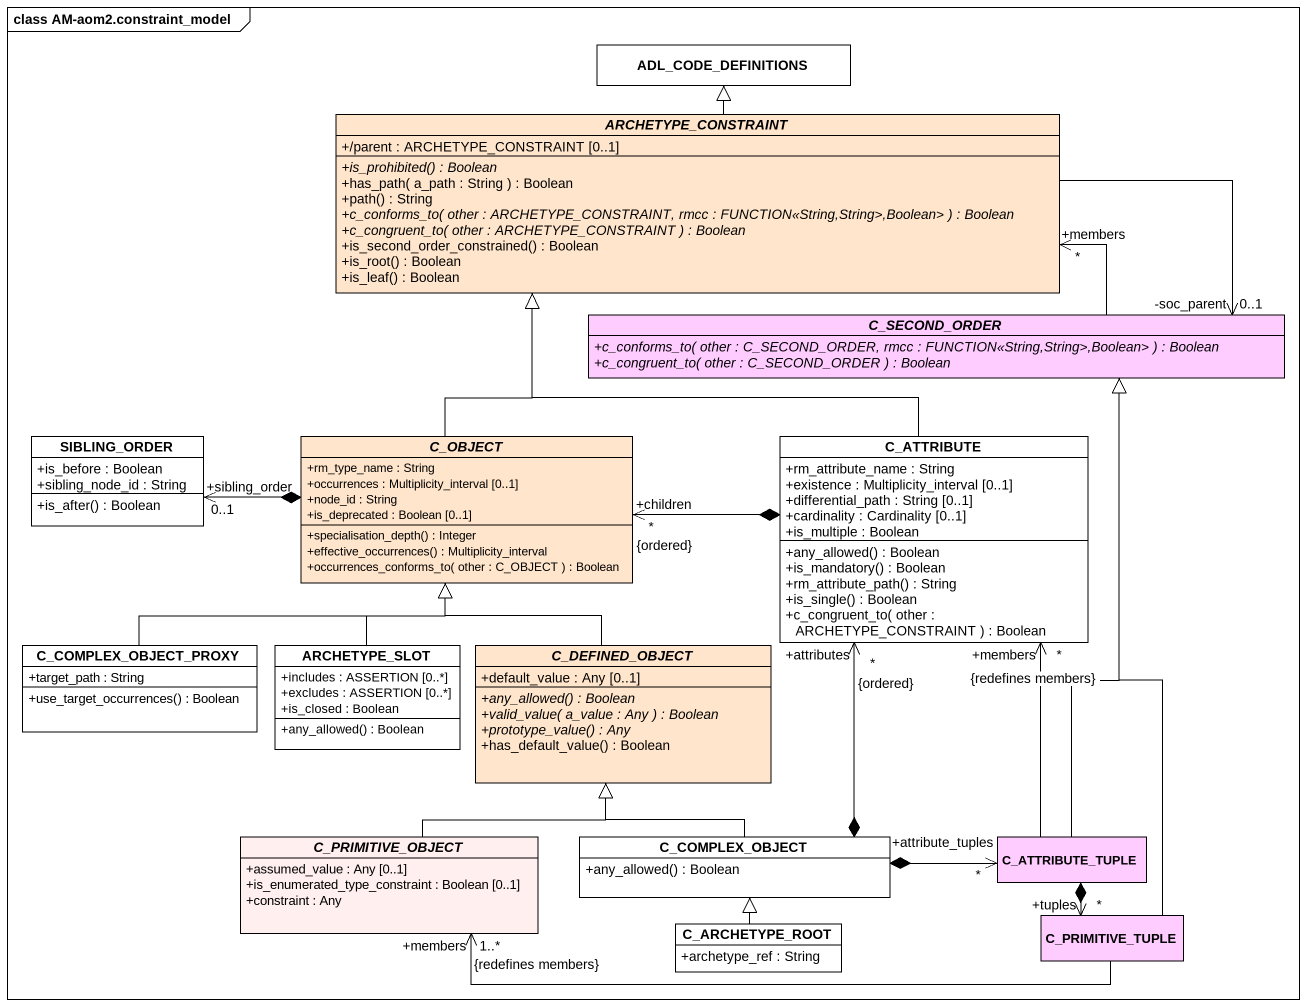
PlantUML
@startuml
mainframe class AM-aom2.constraint_model
hide circle
hide empty members
skinparam classAttributeIconSize 0
class ADL_CODE_DEFINITIONS #FFFFFF
abstract class ARCHETYPE_CONSTRAINT #FFE5CB {
  +/parent : ARCHETYPE_CONSTRAINT [0..1]
  {abstract} +is_prohibited() : Boolean
  +has_path( a_path : String ) : Boolean
  +path() : String
  {abstract} +c_conforms_to( other : ARCHETYPE_CONSTRAINT, rmcc : FUNCTION<<String,String>,Boolean> ) : Boolean
  {abstract} +c_congruent_to( other : ARCHETYPE_CONSTRAINT ) : Boolean
  +is_second_order_constrained() : Boolean
  +is_root() : Boolean
  +is_leaf() : Boolean
}
abstract class C_SECOND_ORDER #FFCCFF {
  {abstract} +c_conforms_to( other : C_SECOND_ORDER, rmcc : FUNCTION<<String,String>,Boolean> ) : Boolean
  {abstract} +c_congruent_to( other : C_SECOND_ORDER ) : Boolean
}
class SIBLING_ORDER {
  +is_before : Boolean
  +sibling_node_id : String
  +is_after() : Boolean
}
abstract class C_OBJECT #FFE5CB {
  +rm_type_name : String
  +occurrences : Multiplicity_interval [0..1]
  +node_id : String
  +is_deprecated : Boolean [0..1]
  +specialisation_depth() : Integer
  +effective_occurrences() : Multiplicity_interval
  +occurrences_conforms_to( other : C_OBJECT ) : Boolean
}
class C_ATTRIBUTE {
  +rm_attribute_name : String
  +existence : Multiplicity_interval [0..1]
  +differential_path : String [0..1]
  +cardinality : Cardinality [0..1]
  +is_multiple : Boolean
  +any_allowed() : Boolean
  +is_mandatory() : Boolean
  +rm_attribute_path() : String
  +is_single() : Boolean
  +c_congruent_to( other : ARCHETYPE_CONSTRAINT ) : Boolean
}
class C_COMPLEX_OBJECT_PROXY {
  +target_path : String
  +use_target_occurrences() : Boolean
}
class ARCHETYPE_SLOT {
  +includes : ASSERTION [0..*]
  +excludes : ASSERTION [0..*]
  +is_closed : Boolean
  +any_allowed() : Boolean
}
abstract class C_DEFINED_OBJECT #FFE5CB {
  +default_value : Any [0..1]
  {abstract} +any_allowed() : Boolean
  {abstract} +valid_value( a_value : Any ) : Boolean
  {abstract} +prototype_value() : Any
  +has_default_value() : Boolean
}
abstract class C_PRIMITIVE_OBJECT #FFEFEF {
  +assumed_value : Any [0..1]
  +is_enumerated_type_constraint : Boolean [0..1]
  +constraint : Any
}
class C_COMPLEX_OBJECT {
  +any_allowed() : Boolean
}
class C_ATTRIBUTE_TUPLE #FFCCFF
class C_ARCHETYPE_ROOT {
  +archetype_ref : String
}
class C_PRIMITIVE_TUPLE #FFCCFF
ARCHETYPE_CONSTRAINT -up-|> ADL_CODE_DEFINITIONS
ARCHETYPE_CONSTRAINT -right-> "-soc_parent\n0..1" C_SECOND_ORDER
C_SECOND_ORDER -left-> "+members\n*" ARCHETYPE_CONSTRAINT
C_OBJECT -up-|> ARCHETYPE_CONSTRAINT
C_OBJECT *-left-> "+sibling_order\n0..1" SIBLING_ORDER
C_ATTRIBUTE -up-|> ARCHETYPE_CONSTRAINT
C_ATTRIBUTE *-left-> "+children\n*\n{ordered}" C_OBJECT
C_COMPLEX_OBJECT_PROXY -right-|> C_OBJECT
ARCHETYPE_SLOT -up-|> C_OBJECT
C_DEFINED_OBJECT -up-|> C_OBJECT
C_PRIMITIVE_OBJECT -up-|> C_DEFINED_OBJECT
C_COMPLEX_OBJECT *-up-> "+attributes\n*\n{ordered}" C_ATTRIBUTE
C_COMPLEX_OBJECT -up-|> C_DEFINED_OBJECT
C_COMPLEX_OBJECT *-right-> "+attribute_tuples\n*" C_ATTRIBUTE_TUPLE
C_ATTRIBUTE_TUPLE -up-|> C_SECOND_ORDER
C_ATTRIBUTE_TUPLE -up-> "+members\n*\n{redefines members}" C_ATTRIBUTE
C_ATTRIBUTE_TUPLE *--> "+tuples\n*" C_PRIMITIVE_TUPLE
C_ARCHETYPE_ROOT -up-|> C_COMPLEX_OBJECT
C_PRIMITIVE_TUPLE -up-|> C_SECOND_ORDER
C_PRIMITIVE_TUPLE -left-> "+members\n1..*\n{redefines members}" C_PRIMITIVE_OBJECT
@enduml
